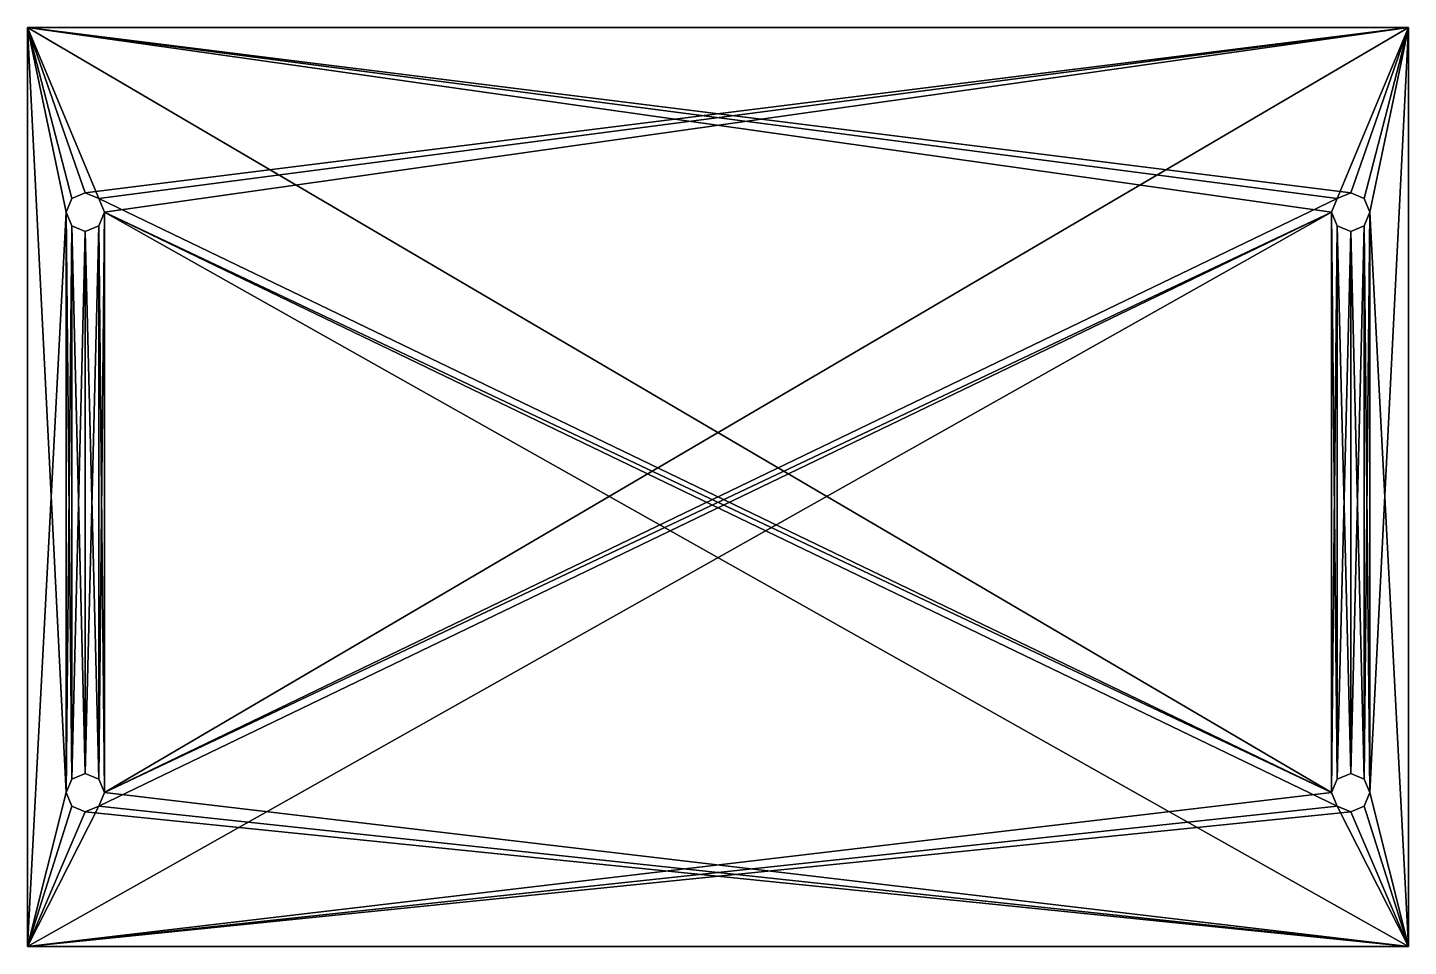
# Model space of a CAD drawing. Header units: millimetres. Extents: x -35.9 to 35.9, y -23.9 to 23.9.
import ezdxf

# ---------------------------------------------------------------- set-up
doc = ezdxf.new("R2010")
doc.units = ezdxf.units.MM
doc.header["$LTSCALE"] = 65.185185
for name, color, linetype in [('1', 7, 'CONTINUOUS'), ('10', 7, 'CONTINUOUS'), ('11', 7, 'CONTINUOUS'), ('12', 7, 'CONTINUOUS'), ('13', 7, 'CONTINUOUS'), ('14', 7, 'CONTINUOUS'), ('2', 7, 'CONTINUOUS'), ('3', 7, 'CONTINUOUS'), ('4', 7, 'CONTINUOUS'), ('5', 7, 'CONTINUOUS'), ('6', 7, 'CONTINUOUS'), ('7', 7, 'CONTINUOUS'), ('8', 7, 'CONTINUOUS'), ('9', 7, 'CONTINUOUS')]:
    doc.layers.add(name, color=color, linetype=linetype)

msp = doc.modelspace()

# ---------------------------------------------------------------- linework, layer by layer
at = {"layer": '1', "linetype": 'CONTINUOUS'}
for points in [[(-35.9, -23.9), (-35.9, 23.9), (-33.9, 14.3), (-35.9, -23.9)], [(-35.9, 23.9), (35.9, 23.9), (-32.9, 15.3), (-35.9, 23.9)], [(-33.9, 14.3), (-35.9, 23.9), (-33.607, 15.007), (-33.9, 14.3)], [(-33.607, 15.007), (-35.9, 23.9), (-32.9, 15.3), (-33.607, 15.007)], [(-32.9, 15.3), (35.9, 23.9), (-32.193, 15.007), (-32.9, 15.3)], [(35.9, 23.9), (-31.9, 14.3), (-32.193, 15.007), (35.9, 23.9)], [(-31.9, 14.3), (35.9, 23.9), (-31.9, -15.9), (-31.9, 14.3)], [(-31.9, -15.9), (35.9, 23.9), (32.193, 15.007), (-31.9, -15.9)], [(32.193, 15.007), (35.9, 23.9), (32.9, 15.3), (32.193, 15.007)], [(32.9, 15.3), (35.9, 23.9), (33.607, 15.007), (32.9, 15.3)], [(33.607, 15.007), (35.9, 23.9), (33.9, 14.3), (33.607, 15.007)], [(35.9, 23.9), (35.9, -23.9), (33.9, -15.9), (35.9, 23.9)], [(33.9, 14.3), (35.9, 23.9), (33.9, -15.9), (33.9, 14.3)], [(31.9, 14.3), (-31.9, -15.9), (32.193, 15.007), (31.9, 14.3)], [(-35.9, -23.9), (-33.9, 14.3), (-33.9, -15.9), (-35.9, -23.9)], [(-35.9, -23.9), (-32.193, -16.607), (31.9, 14.3), (-35.9, -23.9)], [(-35.9, -23.9), (31.9, 14.3), (31.9, -15.9), (-35.9, -23.9)], [(-33.9, 14.3), (-33.607, 13.593), (-33.9, -15.9), (-33.9, 14.3)], [(-32.193, 13.593), (-31.9, 14.3), (-32.193, -15.193), (-32.193, 13.593)], [(-31.9, 14.3), (-31.9, -15.9), (-32.193, -15.193), (-31.9, 14.3)], [(-32.193, -16.607), (-31.9, -15.9), (31.9, 14.3), (-32.193, -16.607)], [(31.9, 14.3), (32.193, 13.593), (31.9, -15.9), (31.9, 14.3)], [(33.607, 13.593), (33.9, 14.3), (33.607, -15.193), (33.607, 13.593)], [(33.607, -15.193), (33.9, 14.3), (33.9, -15.9), (33.607, -15.193)], [(-33.9, -15.9), (-33.607, 13.593), (-33.607, -15.193), (-33.9, -15.9)], [(-33.607, 13.593), (-32.9, 13.3), (-33.607, -15.193), (-33.607, 13.593)], [(-33.607, -15.193), (-32.9, 13.3), (-32.9, -14.9), (-33.607, -15.193)], [(-32.9, 13.3), (-32.193, 13.593), (-32.9, -14.9), (-32.9, 13.3)], [(-32.9, -14.9), (-32.193, 13.593), (-32.193, -15.193), (-32.9, -14.9)], [(31.9, -15.9), (32.193, 13.593), (32.193, -15.193), (31.9, -15.9)], [(32.193, 13.593), (32.9, 13.3), (32.193, -15.193), (32.193, 13.593)], [(32.193, -15.193), (32.9, 13.3), (32.9, -14.9), (32.193, -15.193)], [(32.9, 13.3), (33.607, 13.593), (32.9, -14.9), (32.9, 13.3)], [(32.9, -14.9), (33.607, 13.593), (33.607, -15.193), (32.9, -14.9)], [(-33.607, -16.607), (-35.9, -23.9), (-33.9, -15.9), (-33.607, -16.607)], [(-35.9, -23.9), (31.9, -15.9), (32.193, -16.607), (-35.9, -23.9)], [(33.9, -15.9), (35.9, -23.9), (33.607, -16.607), (33.9, -15.9)], [(-32.193, -16.607), (-35.9, -23.9), (-32.9, -16.9), (-32.193, -16.607)], [(-32.9, -16.9), (-35.9, -23.9), (-33.607, -16.607), (-32.9, -16.9)], [(32.9, -16.9), (-35.9, -23.9), (32.193, -16.607), (32.9, -16.9)], [(35.9, -23.9), (-35.9, -23.9), (32.9, -16.9), (35.9, -23.9)], [(33.607, -16.607), (35.9, -23.9), (32.9, -16.9), (33.607, -16.607)]]:
    msp.add_3dface(points, dxfattribs=at)
at = {"layer": '10', "linetype": 'CONTINUOUS'}
for points in [[(-33.607, -16.607), (-33.9, -15.9), (-33.607, -16.607, 1.6), (-33.607, -16.607)], [(-33.9, -15.9), (-33.9, -15.9, 1.6), (-33.607, -16.607, 1.6), (-33.9, -15.9)], [(-31.9, -15.9), (-32.193, -16.607), (-31.9, -15.9, 1.6), (-31.9, -15.9)], [(-31.9, -15.9, 1.6), (-32.193, -16.607), (-32.193, -16.607, 1.6), (-31.9, -15.9, 1.6)], [(-32.9, -16.9), (-33.607, -16.607), (-32.9, -16.9, 1.6), (-32.9, -16.9)], [(-33.607, -16.607), (-33.607, -16.607, 1.6), (-32.9, -16.9, 1.6), (-33.607, -16.607)], [(-32.193, -16.607), (-32.9, -16.9), (-32.193, -16.607, 1.6), (-32.193, -16.607)], [(-32.9, -16.9), (-32.9, -16.9, 1.6), (-32.193, -16.607, 1.6), (-32.9, -16.9)]]:
    msp.add_3dface(points, dxfattribs=at)
at = {"layer": '11', "linetype": 'CONTINUOUS'}
for points in [[(32.193, 15.007), (32.9, 15.3), (32.193, 15.007, 1.6), (32.193, 15.007)], [(32.9, 15.3), (32.9, 15.3, 1.6), (32.193, 15.007, 1.6), (32.9, 15.3)], [(32.9, 15.3), (33.607, 15.007), (32.9, 15.3, 1.6), (32.9, 15.3)], [(33.607, 15.007), (33.607, 15.007, 1.6), (32.9, 15.3, 1.6), (33.607, 15.007)], [(31.9, 14.3), (32.193, 15.007), (31.9, 14.3, 1.6), (31.9, 14.3)], [(31.9, 14.3, 1.6), (32.193, 15.007), (32.193, 15.007, 1.6), (31.9, 14.3, 1.6)], [(33.607, 15.007), (33.9, 14.3), (33.607, 15.007, 1.6), (33.607, 15.007)], [(33.9, 14.3), (33.9, 14.3, 1.6), (33.607, 15.007, 1.6), (33.9, 14.3)]]:
    msp.add_3dface(points, dxfattribs=at)
at = {"layer": '12', "linetype": 'CONTINUOUS'}
for points in [[(32.193, 13.593), (31.9, 14.3), (32.193, 13.593, 1.6), (32.193, 13.593)], [(31.9, 14.3), (31.9, 14.3, 1.6), (32.193, 13.593, 1.6), (31.9, 14.3)], [(33.9, 14.3), (33.607, 13.593), (33.9, 14.3, 1.6), (33.9, 14.3)], [(33.607, 13.593), (33.607, 13.593, 1.6), (33.9, 14.3, 1.6), (33.607, 13.593)], [(32.9, 13.3), (32.193, 13.593), (32.9, 13.3, 1.6), (32.9, 13.3)], [(32.193, 13.593), (32.193, 13.593, 1.6), (32.9, 13.3, 1.6), (32.193, 13.593)], [(33.607, 13.593), (32.9, 13.3), (33.607, 13.593, 1.6), (33.607, 13.593)], [(32.9, 13.3), (32.9, 13.3, 1.6), (33.607, 13.593, 1.6), (32.9, 13.3)]]:
    msp.add_3dface(points, dxfattribs=at)
at = {"layer": '13', "linetype": 'CONTINUOUS'}
for points in [[(32.193, -15.193), (32.9, -14.9), (32.193, -15.193, 1.6), (32.193, -15.193)], [(32.9, -14.9), (32.9, -14.9, 1.6), (32.193, -15.193, 1.6), (32.9, -14.9)], [(32.9, -14.9), (33.607, -15.193), (32.9, -14.9, 1.6), (32.9, -14.9)], [(33.607, -15.193), (33.607, -15.193, 1.6), (32.9, -14.9, 1.6), (33.607, -15.193)], [(31.9, -15.9), (32.193, -15.193), (31.9, -15.9, 1.6), (31.9, -15.9)], [(31.9, -15.9, 1.6), (32.193, -15.193), (32.193, -15.193, 1.6), (31.9, -15.9, 1.6)], [(33.607, -15.193), (33.9, -15.9), (33.607, -15.193, 1.6), (33.607, -15.193)], [(33.9, -15.9), (33.9, -15.9, 1.6), (33.607, -15.193, 1.6), (33.9, -15.9)]]:
    msp.add_3dface(points, dxfattribs=at)
at = {"layer": '14', "linetype": 'CONTINUOUS'}
for points in [[(32.193, -16.607), (31.9, -15.9), (32.193, -16.607, 1.6), (32.193, -16.607)], [(31.9, -15.9), (31.9, -15.9, 1.6), (32.193, -16.607, 1.6), (31.9, -15.9)], [(33.9, -15.9), (33.607, -16.607), (33.9, -15.9, 1.6), (33.9, -15.9)], [(33.607, -16.607), (33.607, -16.607, 1.6), (33.9, -15.9, 1.6), (33.607, -16.607)], [(32.9, -16.9), (32.193, -16.607), (32.9, -16.9, 1.6), (32.9, -16.9)], [(32.193, -16.607), (32.193, -16.607, 1.6), (32.9, -16.9, 1.6), (32.193, -16.607)], [(33.607, -16.607), (32.9, -16.9), (33.607, -16.607, 1.6), (33.607, -16.607)], [(32.9, -16.9), (32.9, -16.9, 1.6), (33.607, -16.607, 1.6), (32.9, -16.9)]]:
    msp.add_3dface(points, dxfattribs=at)
at = {"layer": '2', "linetype": 'CONTINUOUS'}
for points in [[(-35.9, 23.9, 1.6), (-35.9, -23.9, 1.6), (-33.9, -15.9, 1.6), (-35.9, 23.9, 1.6)], [(35.9, 23.9, 1.6), (-35.9, 23.9, 1.6), (32.9, 15.3, 1.6), (35.9, 23.9, 1.6)], [(-32.193, 15.007, 1.6), (-35.9, 23.9, 1.6), (-32.9, 15.3, 1.6), (-32.193, 15.007, 1.6)], [(-35.9, 23.9, 1.6), (-32.193, 15.007, 1.6), (31.9, -15.9, 1.6), (-35.9, 23.9, 1.6)], [(-32.9, 15.3, 1.6), (-35.9, 23.9, 1.6), (-33.607, 15.007, 1.6), (-32.9, 15.3, 1.6)], [(-33.607, 15.007, 1.6), (-35.9, 23.9, 1.6), (-33.9, 14.3, 1.6), (-33.607, 15.007, 1.6)], [(-33.9, 14.3, 1.6), (-35.9, 23.9, 1.6), (-33.9, -15.9, 1.6), (-33.9, 14.3, 1.6)], [(-35.9, 23.9, 1.6), (31.9, 14.3, 1.6), (32.193, 15.007, 1.6), (-35.9, 23.9, 1.6)], [(31.9, 14.3, 1.6), (-35.9, 23.9, 1.6), (31.9, -15.9, 1.6), (31.9, 14.3, 1.6)], [(32.9, 15.3, 1.6), (-35.9, 23.9, 1.6), (32.193, 15.007, 1.6), (32.9, 15.3, 1.6)], [(33.607, 15.007, 1.6), (35.9, 23.9, 1.6), (32.9, 15.3, 1.6), (33.607, 15.007, 1.6)], [(33.9, 14.3, 1.6), (35.9, 23.9, 1.6), (33.607, 15.007, 1.6), (33.9, 14.3, 1.6)], [(35.9, -23.9, 1.6), (35.9, 23.9, 1.6), (33.9, 14.3, 1.6), (35.9, -23.9, 1.6)], [(-32.193, 15.007, 1.6), (-31.9, 14.3, 1.6), (31.9, -15.9, 1.6), (-32.193, 15.007, 1.6)], [(-33.607, 13.593, 1.6), (-33.9, 14.3, 1.6), (-33.607, -15.193, 1.6), (-33.607, 13.593, 1.6)], [(-33.607, -15.193, 1.6), (-33.9, 14.3, 1.6), (-33.9, -15.9, 1.6), (-33.607, -15.193, 1.6)], [(-31.9, 14.3, 1.6), (-32.193, 13.593, 1.6), (-31.9, -15.9, 1.6), (-31.9, 14.3, 1.6)], [(35.9, -23.9, 1.6), (-31.9, 14.3, 1.6), (-31.9, -15.9, 1.6), (35.9, -23.9, 1.6)], [(-31.9, 14.3, 1.6), (35.9, -23.9, 1.6), (32.193, -16.607, 1.6), (-31.9, 14.3, 1.6)], [(31.9, -15.9, 1.6), (-31.9, 14.3, 1.6), (32.193, -16.607, 1.6), (31.9, -15.9, 1.6)], [(32.193, 13.593, 1.6), (31.9, 14.3, 1.6), (32.193, -15.193, 1.6), (32.193, 13.593, 1.6)], [(31.9, 14.3, 1.6), (31.9, -15.9, 1.6), (32.193, -15.193, 1.6), (31.9, 14.3, 1.6)], [(33.9, 14.3, 1.6), (33.607, 13.593, 1.6), (33.9, -15.9, 1.6), (33.9, 14.3, 1.6)], [(35.9, -23.9, 1.6), (33.9, 14.3, 1.6), (33.9, -15.9, 1.6), (35.9, -23.9, 1.6)], [(-32.9, 13.3, 1.6), (-33.607, 13.593, 1.6), (-32.9, -14.9, 1.6), (-32.9, 13.3, 1.6)], [(-32.9, -14.9, 1.6), (-33.607, 13.593, 1.6), (-33.607, -15.193, 1.6), (-32.9, -14.9, 1.6)], [(-32.193, 13.593, 1.6), (-32.9, 13.3, 1.6), (-32.193, -15.193, 1.6), (-32.193, 13.593, 1.6)], [(-32.193, -15.193, 1.6), (-32.9, 13.3, 1.6), (-32.9, -14.9, 1.6), (-32.193, -15.193, 1.6)], [(-31.9, -15.9, 1.6), (-32.193, 13.593, 1.6), (-32.193, -15.193, 1.6), (-31.9, -15.9, 1.6)], [(32.9, 13.3, 1.6), (32.193, 13.593, 1.6), (32.9, -14.9, 1.6), (32.9, 13.3, 1.6)], [(32.9, -14.9, 1.6), (32.193, 13.593, 1.6), (32.193, -15.193, 1.6), (32.9, -14.9, 1.6)], [(33.607, 13.593, 1.6), (32.9, 13.3, 1.6), (33.607, -15.193, 1.6), (33.607, 13.593, 1.6)], [(33.607, -15.193, 1.6), (32.9, 13.3, 1.6), (32.9, -14.9, 1.6), (33.607, -15.193, 1.6)], [(33.9, -15.9, 1.6), (33.607, 13.593, 1.6), (33.607, -15.193, 1.6), (33.9, -15.9, 1.6)], [(-33.9, -15.9, 1.6), (-35.9, -23.9, 1.6), (-33.607, -16.607, 1.6), (-33.9, -15.9, 1.6)], [(35.9, -23.9, 1.6), (-31.9, -15.9, 1.6), (-32.193, -16.607, 1.6), (35.9, -23.9, 1.6)], [(33.607, -16.607, 1.6), (35.9, -23.9, 1.6), (33.9, -15.9, 1.6), (33.607, -16.607, 1.6)], [(-33.607, -16.607, 1.6), (-35.9, -23.9, 1.6), (-32.9, -16.9, 1.6), (-33.607, -16.607, 1.6)], [(-35.9, -23.9, 1.6), (35.9, -23.9, 1.6), (-32.9, -16.9, 1.6), (-35.9, -23.9, 1.6)], [(-32.9, -16.9, 1.6), (35.9, -23.9, 1.6), (-32.193, -16.607, 1.6), (-32.9, -16.9, 1.6)], [(32.193, -16.607, 1.6), (35.9, -23.9, 1.6), (32.9, -16.9, 1.6), (32.193, -16.607, 1.6)], [(32.9, -16.9, 1.6), (35.9, -23.9, 1.6), (33.607, -16.607, 1.6), (32.9, -16.9, 1.6)]]:
    msp.add_3dface(points, dxfattribs=at)
at = {"layer": '3', "linetype": 'CONTINUOUS'}
for points in [[(-35.9, -23.9), (35.9, -23.9), (-35.9, -23.9, 1.6), (-35.9, -23.9)], [(-35.9, -23.9, 1.6), (35.9, -23.9), (35.9, -23.9, 1.6), (-35.9, -23.9, 1.6)]]:
    msp.add_3dface(points, dxfattribs=at)
at = {"layer": '4', "linetype": 'CONTINUOUS'}
for points in [[(35.9, -23.9), (35.9, 23.9), (35.9, -23.9, 1.6), (35.9, -23.9)], [(35.9, 23.9), (35.9, 23.9, 1.6), (35.9, -23.9, 1.6), (35.9, 23.9)]]:
    msp.add_3dface(points, dxfattribs=at)
at = {"layer": '5', "linetype": 'CONTINUOUS'}
for points in [[(35.9, 23.9), (-35.9, 23.9), (35.9, 23.9, 1.6), (35.9, 23.9)], [(-35.9, 23.9), (-35.9, 23.9, 1.6), (35.9, 23.9, 1.6), (-35.9, 23.9)]]:
    msp.add_3dface(points, dxfattribs=at)
at = {"layer": '6', "linetype": 'CONTINUOUS'}
for points in [[(-35.9, 23.9), (-35.9, -23.9), (-35.9, 23.9, 1.6), (-35.9, 23.9)], [(-35.9, -23.9), (-35.9, -23.9, 1.6), (-35.9, 23.9, 1.6), (-35.9, -23.9)]]:
    msp.add_3dface(points, dxfattribs=at)
at = {"layer": '7', "linetype": 'CONTINUOUS'}
for points in [[(-33.607, 15.007), (-32.9, 15.3), (-33.607, 15.007, 1.6), (-33.607, 15.007)], [(-32.9, 15.3), (-32.9, 15.3, 1.6), (-33.607, 15.007, 1.6), (-32.9, 15.3)], [(-32.9, 15.3), (-32.193, 15.007), (-32.9, 15.3, 1.6), (-32.9, 15.3)], [(-32.193, 15.007), (-32.193, 15.007, 1.6), (-32.9, 15.3, 1.6), (-32.193, 15.007)], [(-33.9, 14.3), (-33.607, 15.007), (-33.9, 14.3, 1.6), (-33.9, 14.3)], [(-33.607, 15.007), (-33.607, 15.007, 1.6), (-33.9, 14.3, 1.6), (-33.607, 15.007)], [(-32.193, 15.007), (-31.9, 14.3), (-32.193, 15.007, 1.6), (-32.193, 15.007)], [(-31.9, 14.3), (-31.9, 14.3, 1.6), (-32.193, 15.007, 1.6), (-31.9, 14.3)]]:
    msp.add_3dface(points, dxfattribs=at)
at = {"layer": '8', "linetype": 'CONTINUOUS'}
for points in [[(-33.607, 13.593), (-33.9, 14.3), (-33.607, 13.593, 1.6), (-33.607, 13.593)], [(-33.9, 14.3), (-33.9, 14.3, 1.6), (-33.607, 13.593, 1.6), (-33.9, 14.3)], [(-31.9, 14.3), (-32.193, 13.593), (-31.9, 14.3, 1.6), (-31.9, 14.3)], [(-31.9, 14.3, 1.6), (-32.193, 13.593), (-32.193, 13.593, 1.6), (-31.9, 14.3, 1.6)], [(-32.9, 13.3), (-33.607, 13.593), (-32.9, 13.3, 1.6), (-32.9, 13.3)], [(-33.607, 13.593), (-33.607, 13.593, 1.6), (-32.9, 13.3, 1.6), (-33.607, 13.593)], [(-32.193, 13.593), (-32.9, 13.3), (-32.193, 13.593, 1.6), (-32.193, 13.593)], [(-32.9, 13.3), (-32.9, 13.3, 1.6), (-32.193, 13.593, 1.6), (-32.9, 13.3)]]:
    msp.add_3dface(points, dxfattribs=at)
at = {"layer": '9', "linetype": 'CONTINUOUS'}
for points in [[(-33.607, -15.193), (-32.9, -14.9), (-33.607, -15.193, 1.6), (-33.607, -15.193)], [(-32.9, -14.9), (-32.9, -14.9, 1.6), (-33.607, -15.193, 1.6), (-32.9, -14.9)], [(-32.9, -14.9), (-32.193, -15.193), (-32.9, -14.9, 1.6), (-32.9, -14.9)], [(-32.193, -15.193), (-32.193, -15.193, 1.6), (-32.9, -14.9, 1.6), (-32.193, -15.193)], [(-33.9, -15.9), (-33.607, -15.193), (-33.9, -15.9, 1.6), (-33.9, -15.9)], [(-33.607, -15.193), (-33.607, -15.193, 1.6), (-33.9, -15.9, 1.6), (-33.607, -15.193)], [(-32.193, -15.193), (-31.9, -15.9), (-32.193, -15.193, 1.6), (-32.193, -15.193)], [(-31.9, -15.9), (-31.9, -15.9, 1.6), (-32.193, -15.193, 1.6), (-31.9, -15.9)]]:
    msp.add_3dface(points, dxfattribs=at)

doc.saveas('drawing.dxf')
